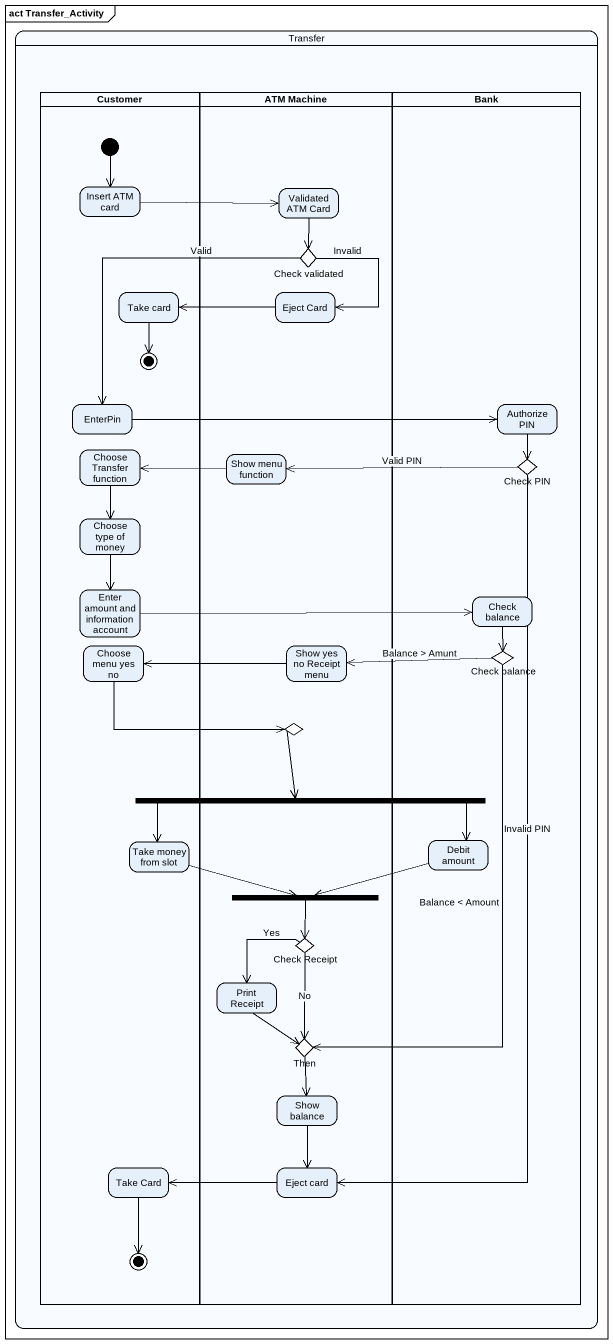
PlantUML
@startuml
mainframe act Transfer_Activity
hide empty description
state Transfer {
  state Customer <<partition>> {
    state "Insert ATM card" as Insert_ATM_card
    state "Take card" as Take_card
    state final1 <<end>>
    state EnterPin
    state "Choose Transfer function" as Choose_Transfer_function
    state "Choose type of money" as Choose_type_of_money
    state "Enter amount and information account" as Enter_amount_and
    state "Choose menu yes no" as Choose_menu_yes_no
    state "Take money from slot" as Take_money_from_slot
    state "Take Card" as Take_Card
    state final2 <<end>>
    [*] --> Insert_ATM_card
  }
  state "ATM Machine" as ATM_Machine <<partition>> {
    state "Validated ATM Card" as Validated_ATM_Card
    state "Check validated" as Check_validated <<choice>>
    state "Eject Card" as Eject_Card
    state "Show menu function" as Show_menu_function
    state "Show yes no Receipt menu" as Show_yes_no_Receipt_menu
    state choice1 <<choice>>
    state fork2 <<join>>
    state "Check Receipt" as Check_Receipt <<choice>>
    state "Print Receipt" as Print_Receipt
    state Then <<choice>>
    state "Show balance" as Show_balance
    state "Eject card" as Eject_card
  }
  state Bank <<partition>> {
    state "Authorize PIN" as Authorize_PIN
    state "Check PIN" as Check_PIN <<choice>>
    state "Check balance" as Check_balance
    state "Check balance" as Check_balance_2 <<choice>>
    state "Debit amount" as Debit_amount
  }
  state fork1 <<fork>>
}
Insert_ATM_card -right-> Validated_ATM_Card
Validated_ATM_Card --> Check_validated
Check_validated --> Eject_Card : Invalid
Check_validated --> EnterPin : Valid
Take_card --> final1
Eject_Card -left-> Take_card
EnterPin -right-> Authorize_PIN
Authorize_PIN --> Check_PIN
Choose_Transfer_function --> Choose_type_of_money
Show_menu_function -left-> Choose_Transfer_function
Check_PIN -left-> Show_menu_function : Valid PIN
Check_PIN --> Eject_card : Invalid PIN
Choose_type_of_money --> Enter_amount_and
Enter_amount_and -right-> Check_balance
Check_balance --> Check_balance_2
Choose_menu_yes_no -right-> choice1
Show_yes_no_Receipt_menu -left-> Choose_menu_yes_no
Check_balance_2 -left-> Show_yes_no_Receipt_menu : Balance > Amunt
Check_balance_2 --> Then : Balance < Amount
choice1 --> fork1
fork1 -left-> Take_money_from_slot
fork1 -right-> Debit_amount
Take_money_from_slot -right-> fork2
Debit_amount -left-> fork2
fork2 --> Check_Receipt
Check_Receipt --> Print_Receipt : Yes
Check_Receipt --> Then : No
Print_Receipt --> Then
Then --> Show_balance
Show_balance --> Eject_card
Take_Card --> final2
Eject_card -left-> Take_Card
@enduml
